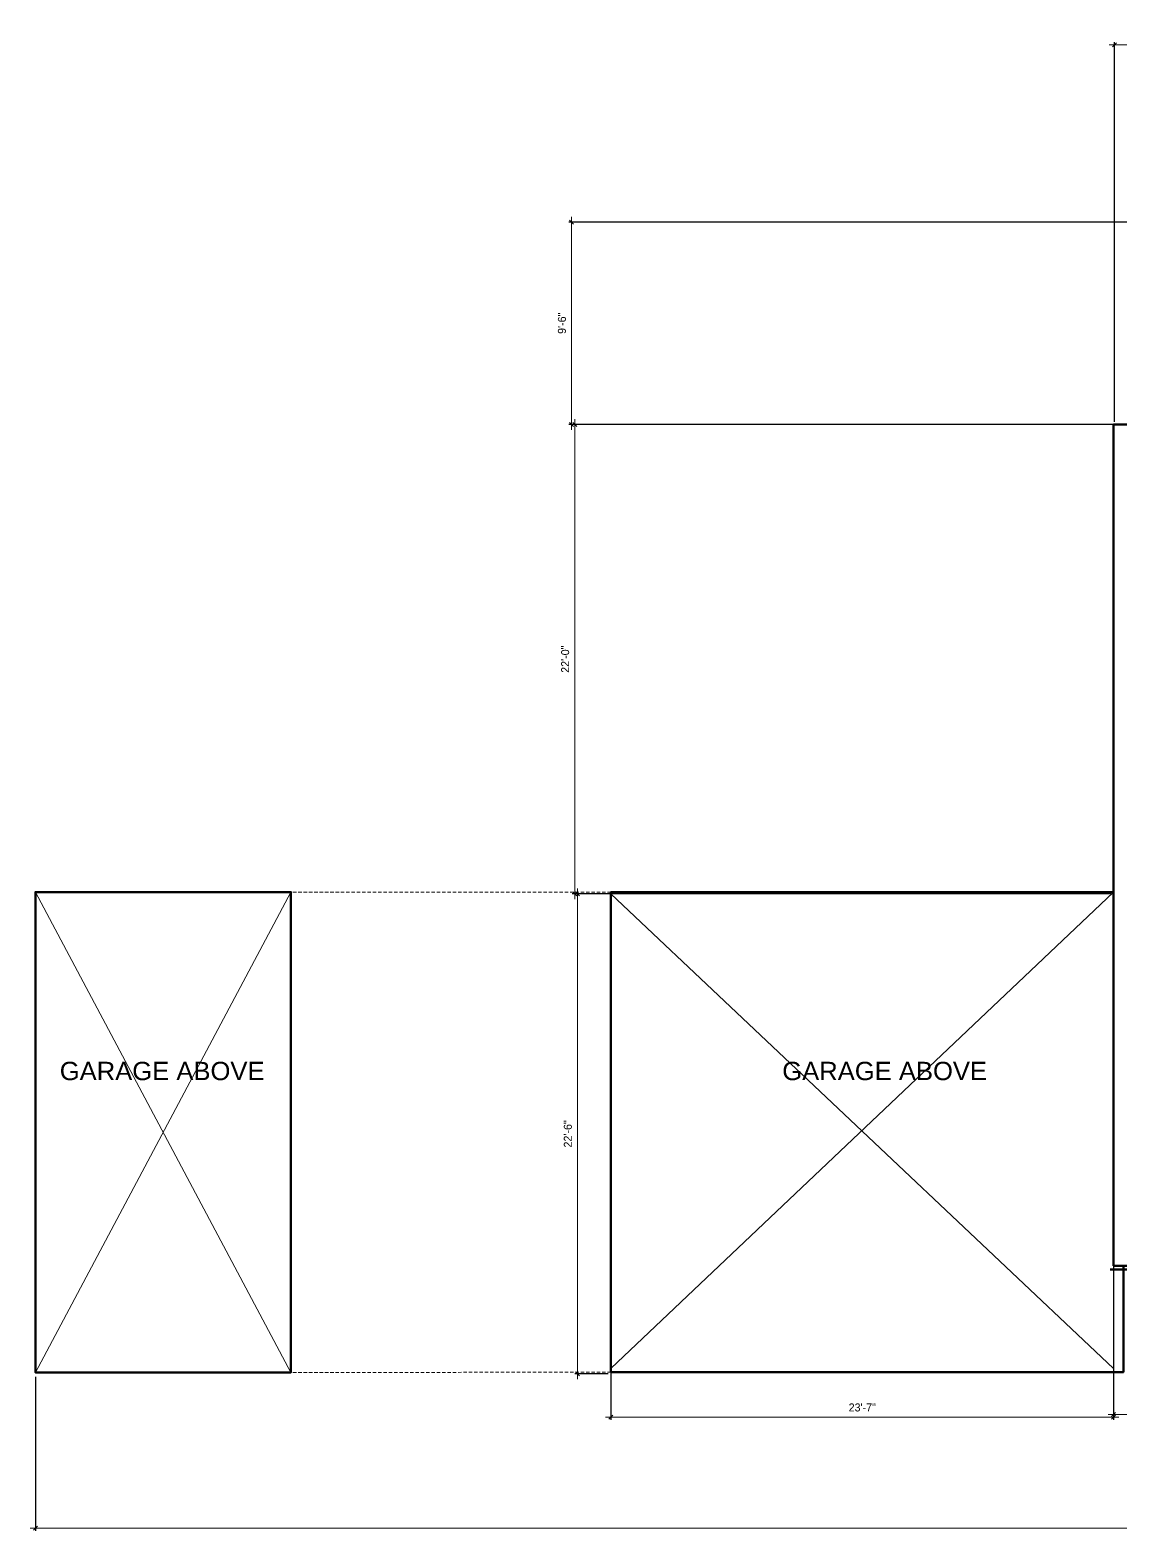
# Model space of a CAD drawing. Extents: x 4834 to 83801, y -13735 to 32221.
# Drawn here: x 9472 to 10086, y -10893 to -10049 of the extents above; entities that cross this region are included whole.
import ezdxf

# ---------------------------------------------------------------- set-up
doc = ezdxf.new("R2010")
doc.units = 0
doc.header["$LTSCALE"] = 8
doc.header["$MEASUREMENT"] = 0
doc.linetypes.add('Hidden (½x)', pattern=[0.1875, 0.125, -0.0625])
doc.layers.get('0').update_dxf_attribs({"lineweight": 9})
doc.layers.get('DefPoints').update_dxf_attribs({"color": 17})
for name, color, linetype, lineweight in [('A-DIM-480', 52, 'Continuous', 18), ('A-LIGHT+', 133, 'Continuous', 9), ('A-WALL', 7, 'Continuous', 40), ('A-Wall-New', 1, 'Continuous', 50), ('Details', 2, 'Continuous', 15), ('DIM', 8, 'Continuous', 5)]:
    doc.layers.add(name, color=color, linetype=linetype, lineweight=lineweight)
doc.layers.add('PDF2_Layer 1', color=7, linetype='Continuous', true_color=0xffffff)
doc.layers.add('PDF3_Text', color=7, linetype='Continuous')
doc.styles.add('PDF Arial', font='arial.ttf')
doc.styles.get("Standard").update_dxf_attribs({"font": 'stylu.ttf'})
doc.dimstyles.new('Forum 24', dxfattribs={"dimscale": 24, "dimtxt": 0.1875, "dimasz": 0.09375, "dimexe": 0.0625, "dimexo": 0.0625, "dimgap": 0.125, "dimtad": 1, "dimdec": 4, "dimrnd": 1, "dimzin": 7, "dimdsep": 46, "dimlunit": 4, "dimtxsty": 'Standard', "dimblk": 'OBLIQUE', "dimblk1": 'DIMTICK', "dimblk2": 'OBLIQUE', "dimcen": -0.0625, "dimdle": 0.125, "dimclrd": 256, "dimclre": 256, "dimclrt": 256, "dimadec": 0, "dimazin": 0, "dimtfac": 1, "dimtdec": 4, "dimtmove": 1, "dimatfit": 3, "dimfxl": 0.0625, "dimtvp": 1.2, "dimfrac": 2, "dimtolj": 1, "dimtzin": 7, "dimlwd": 13, "dimarcsym": 0})

# ---------------------------------------------------------------- blocks, each defined once
blk = doc.blocks.new('_Oblique')
at = {"color": 0, "linetype": 'ByBlock', "lineweight": -2}
blk.add_line((-0.5, -0.5), (0.5, 0.5), dxfattribs=at)
blk = doc.blocks.new('*D2671')
at = {"layer": 'A-DIM-480', "lineweight": -2, "transparency": 16777216}
for p, q in [((10919.55, -10714.08), (10919.55, -10892.72)), ((9474.78, -10806.08), (9474.78, -10892.72))]:
    blk.add_line(p, q, dxfattribs=at)
at = {"layer": 'A-DIM-480', "lineweight": 13, "transparency": 16777216}
blk.add_line((9471.78, -10891.22), (10922.55, -10891.22), dxfattribs=at)
at = {"layer": 'DefPoints', "color": 0, "transparency": 16777216}
for p in [(10919.55, -10712.58), (9474.78, -10804.58), (10919.55, -10891.22)]:
    blk.add_point(p, dxfattribs=at)
at = {"layer": 'A-DIM-480', "lineweight": 13, "transparency": 16777216, "xscale": 2.25, "yscale": 2.25, "zscale": 2.25, "rotation": 180}
blk.add_blockref('_Oblique', (9474.78, -10891.22), dxfattribs=at)
at = {"layer": 'A-DIM-480', "lineweight": 13, "transparency": 16777216, "xscale": 2.25, "yscale": 2.25, "zscale": 2.25}
blk.add_blockref('_Oblique', (10919.55, -10891.22), dxfattribs=at)
at = {"layer": 'A-DIM-480', "transparency": 16777216, "insert": (10197.16, -10885.85), "char_height": 4.5, "attachment_point": 5}
blk.add_mtext('\\A1;120\'-5"', dxfattribs=at)
blk = doc.blocks.new('DIMTICK')
for p, q in [((-1, 0), (1, 0)), ((0, 1), (0, -1))]:
    blk.add_line(p, q)
at = {"const_width": 0.141}
blk.add_lwpolyline([(0.71, 0.71), (-0.71, -0.71)], dxfattribs=at)
blk = doc.blocks.new('*D2675')
at = {"layer": 'A-DIM-480', "lineweight": -2, "transparency": 16777216}
for p, q in [((9798.64, -10746.08), (9798.64, -10830.17)), ((10081.49, -10742.71), (10081.49, -10830.17))]:
    blk.add_line(p, q, dxfattribs=at)
at = {"layer": 'A-DIM-480', "lineweight": 13, "transparency": 16777216}
blk.add_line((10084.49, -10828.67), (9795.64, -10828.67), dxfattribs=at)
at = {"layer": 'DefPoints', "color": 0, "transparency": 16777216}
for p in [(9798.64, -10744.58), (10081.49, -10741.21), (9798.64, -10828.67)]:
    blk.add_point(p, dxfattribs=at)
at = {"layer": 'A-DIM-480', "lineweight": 13, "transparency": 16777216, "xscale": 2.25, "yscale": 2.25, "zscale": 2.25, "rotation": 180}
blk.add_blockref('_Oblique', (9798.64, -10828.67), dxfattribs=at)
at = {"layer": 'A-DIM-480', "lineweight": 13, "transparency": 16777216, "xscale": 2.25, "yscale": 2.25, "zscale": 2.25}
blk.add_blockref('_Oblique', (10081.49, -10828.67), dxfattribs=at)
at = {"layer": 'A-DIM-480', "transparency": 16777216, "insert": (9940.06, -10823.26), "char_height": 4.5, "attachment_point": 5}
blk.add_mtext('\\A1;23\'-7"', dxfattribs=at)
blk = doc.blocks.new('*D2676')
at = {"layer": 'A-DIM-480', "lineweight": -2, "transparency": 16777216}
for p, q in [((9797.14, -10534.34), (9778.25, -10534.34)), ((9797.12, -10804.4), (9778.25, -10804.4))]:
    blk.add_line(p, q, dxfattribs=at)
at = {"layer": 'A-DIM-480', "lineweight": 13, "transparency": 16777216}
blk.add_line((9779.75, -10807.4), (9779.75, -10531.34), dxfattribs=at)
at = {"layer": 'DefPoints', "color": 0, "transparency": 16777216}
for p in [(9779.75, -10534.34), (9798.64, -10534.34), (9798.62, -10804.4)]:
    blk.add_point(p, dxfattribs=at)
at = {"layer": 'A-DIM-480', "lineweight": 13, "transparency": 16777216, "xscale": 2.25, "yscale": 2.25, "zscale": 2.25}
for p, rotation in [((9779.75, -10534.34), 90), ((9779.75, -10804.4), 270)]:
    blk.add_blockref('_Oblique', p, dxfattribs=dict(at, rotation=rotation))
at = {"layer": 'A-DIM-480', "transparency": 16777216, "insert": (9774.41, -10669.37), "char_height": 4.5, "attachment_point": 5, "rotation": 90}
blk.add_mtext('\\A1;22\'-6"', dxfattribs=at)
blk = doc.blocks.new('*D2677')
at = {"layer": 'A-DIM-480', "lineweight": -2, "transparency": 16777216}
for p, q in [((10081.49, -10738.71), (10081.49, -10828.67)), ((10313.47, -10746.08), (10313.47, -10828.67))]:
    blk.add_line(p, q, dxfattribs=at)
at = {"layer": 'A-DIM-480', "lineweight": 13, "transparency": 16777216}
blk.add_line((10078.49, -10827.17), (10316.47, -10827.17), dxfattribs=at)
at = {"layer": 'DefPoints', "color": 0, "transparency": 16777216}
for p in [(10081.49, -10737.21), (10313.47, -10744.58), (10313.47, -10827.17)]:
    blk.add_point(p, dxfattribs=at)
at = {"layer": 'A-DIM-480', "lineweight": 13, "transparency": 16777216, "xscale": 2.25, "yscale": 2.25, "zscale": 2.25, "rotation": 180}
blk.add_blockref('_Oblique', (10081.49, -10827.17), dxfattribs=at)
at = {"layer": 'A-DIM-480', "lineweight": 13, "transparency": 16777216, "xscale": 2.25, "yscale": 2.25, "zscale": 2.25}
blk.add_blockref('_Oblique', (10313.47, -10827.17), dxfattribs=at)
at = {"layer": 'A-DIM-480', "transparency": 16777216, "insert": (10197.48, -10821.82), "char_height": 4.5, "attachment_point": 5}
blk.add_mtext('\\A1;19\'-4"', dxfattribs=at)
blk = doc.blocks.new('*D2683')
at = {"layer": 'A-DIM-480', "lineweight": 13, "transparency": 16777216}
blk.add_line((10186.59, -10056.8), (10079.03, -10056.8), dxfattribs=at)
at = {"layer": 'A-DIM-480', "lineweight": -2, "transparency": 16777216}
for p, q in [((10082.03, -10268.92), (10082.03, -10055.3)), ((10183.59, -10268.91), (10183.59, -10055.3))]:
    blk.add_line(p, q, dxfattribs=at)
at = {"layer": 'DefPoints', "color": 0, "transparency": 16777216}
for p in [(10082.03, -10056.8), (10082.03, -10270.42), (10183.59, -10270.41)]:
    blk.add_point(p, dxfattribs=at)
at = {"layer": 'A-DIM-480', "lineweight": 13, "transparency": 16777216, "xscale": 2.25, "yscale": 2.25, "zscale": 2.25, "rotation": 180}
blk.add_blockref('_Oblique', (10082.03, -10056.8), dxfattribs=at)
at = {"layer": 'A-DIM-480', "lineweight": 13, "transparency": 16777216, "xscale": 2.25, "yscale": 2.25, "zscale": 2.25}
blk.add_blockref('_Oblique', (10183.59, -10056.8), dxfattribs=at)
at = {"layer": 'A-DIM-480', "transparency": 16777216, "insert": (10132.81, -10051.47), "char_height": 4.5, "attachment_point": 5}
blk.add_mtext('\\A1;8\'-6"', dxfattribs=at)
blk = doc.blocks.new('*D2672')
at = {"layer": 'A-DIM-480', "lineweight": -2, "transparency": 16777216}
for p, q in [((10079.99, -10270.43), (9776.75, -10270.43)), ((10079.99, -10534.34), (9776.75, -10534.34))]:
    blk.add_line(p, q, dxfattribs=at)
at = {"layer": 'A-DIM-480', "lineweight": 13, "transparency": 16777216}
blk.add_line((9778.25, -10537.34), (9778.25, -10267.43), dxfattribs=at)
at = {"layer": 'DefPoints', "color": 0, "transparency": 16777216}
for p in [(9778.25, -10270.43), (10081.49, -10270.43), (10081.49, -10534.34)]:
    blk.add_point(p, dxfattribs=at)
at = {"layer": 'A-DIM-480', "lineweight": 13, "transparency": 16777216, "xscale": 2.25, "yscale": 2.25, "zscale": 2.25}
for p, rotation in [((9778.25, -10270.43), 90), ((9778.25, -10534.34), 270)]:
    blk.add_blockref('_Oblique', p, dxfattribs=dict(at, rotation=rotation))
at = {"layer": 'A-DIM-480', "transparency": 16777216, "insert": (9772.92, -10402.39), "char_height": 4.5, "attachment_point": 5, "rotation": 90}
blk.add_mtext('\\A1;22\'-0"', dxfattribs=at)
blk = doc.blocks.new('*D2673')
at = {"layer": 'A-DIM-480', "lineweight": 13, "transparency": 16777216}
blk.add_line((9776.43, -10273.41), (9776.43, -10153.5), dxfattribs=at)
at = {"layer": 'A-DIM-480', "lineweight": -2, "transparency": 16777216}
for p, q in [((10182.09, -10156.5), (9774.93, -10156.5)), ((10182.09, -10270.41), (9774.93, -10270.41))]:
    blk.add_line(p, q, dxfattribs=at)
at = {"layer": 'DefPoints', "color": 0, "transparency": 16777216}
for p in [(9776.43, -10156.5), (10183.59, -10156.5), (10183.59, -10270.41)]:
    blk.add_point(p, dxfattribs=at)
at = {"layer": 'A-DIM-480', "lineweight": 13, "transparency": 16777216, "xscale": 2.25, "yscale": 2.25, "zscale": 2.25}
for p, rotation in [((9776.43, -10156.5), 90), ((9776.43, -10270.41), 270)]:
    blk.add_blockref('_Oblique', p, dxfattribs=dict(at, rotation=rotation))
at = {"layer": 'A-DIM-480', "transparency": 16777216, "insert": (9771.1, -10213.45), "char_height": 4.5, "attachment_point": 5, "rotation": 90}
blk.add_mtext('\\A1;9\'-6"', dxfattribs=at)

msp = doc.modelspace()

# ---------------------------------------------------------------- linework, layer by layer
at = {"layer": 'A-LIGHT+'}
for points in [[(9618.61919, -10803.57718), (9474.77852, -10533.34445)], [(9474.77852, -10803.57718), (9618.61919, -10533.34445)], [(9798.63917, -10801.40239), (10081.48946, -10533.34445)], [(9798.64055, -10534.34445), (10081.48946, -10801.40385)]]:
    msp.add_lwpolyline(points, dxfattribs=at)
at = {"layer": 'A-WALL'}
msp.add_line((9864.14426, -10803.40385), (9798.61919, -10803.40385), dxfattribs=at)
at = {"layer": 'A-Wall-New'}
for points in [[(10183.59034, -10254.07725), (10183.59034, -10270.40518), (10081.48946, -10270.42839), (10081.48946, -10743.57718), (10313.46946, -10743.57718), (10313.46946, -10711.57718), (10493.46946, -10711.57718), (10493.46946, -10743.57718), (10723.54875, -10743.57718), (10723.54948, -10711.57718), (10919.54946, -10711.57718), (10919.54946, -10156.49785), (10723.54946, -10156.49785), (10723.54946, -10096.49785), (10465.1504, -10096.49785), (10465.1504, -10156.49785), (10183.59034, -10156.49785), (10183.59034, -10182.07725)], [(9600.35723, -10533.34445), (9618.61919, -10533.34445), (9618.61919, -10803.57718), (9474.77852, -10803.57718), (9474.77852, -10533.34445), (9600.35723, -10533.34445)], [(9600.35723, -10533.34445), (9618.61919, -10533.34445), (9618.61919, -10803.57718), (9474.77852, -10803.57718), (9474.77852, -10533.34445), (9600.35723, -10533.34445)], [(10086.98946, -10743.57718), (10086.98946, -10803.38385), (9798.63916, -10803.38385), (9798.64055, -10533.34445), (10081.48946, -10533.34445)], [(10079.48946, -10745.57718), (10315.46946, -10745.57718), (10315.46946, -10713.57718), (10491.46946, -10713.57718), (10491.46946, -10745.57718), (10725.5487, -10745.57718), (10725.54944, -10713.57718), (10921.54946, -10713.57718)]]:
    msp.add_lwpolyline(points, dxfattribs=at)
at = {"layer": 'Details', "linetype": 'Hidden (½x)', "ltscale": 2}
for p, q in [((9798.64055, -10533.34445), (9618.61919, -10533.34445)), ((9798.63947, -10803.40385), (9618.61919, -10803.57718))]:
    msp.add_line(p, q, dxfattribs=at)
at = {"layer": 'DIM'}
msp.add_line((10081.48946, -10743.57718), (10081.48946, -10801.40385), dxfattribs=at)
at = {"layer": 'PDF2_Layer 1', "lineweight": 0}
msp.add_lwpolyline([(10082.03107, -10270.42451), (10081.48946, -10270.42451), (10081.48946, -10272.80451)], dxfattribs=at)

# ---------------------------------------------------------------- texts
at = {"layer": 'PDF3_Text', "lineweight": 0, "char_height": 10.3078125, "attachment_point": 7, "style": 'PDF Arial'}
for insert in [(9488.51615, -10639.29878), (9895.05764, -10639.29878)]:
    msp.add_mtext('GARAGE ABOVE', dxfattribs=dict(at, insert=insert))

# ---------------------------------------------------------------- dimensions: what is measured, and where the dimension line sits
at = {"layer": 'A-DIM-480'}
for base, p1, p2, picture, middle in [((10082.03107, -10056.80448), (10183.59034, -10270.40518), (10082.03107, -10270.42451), '*D2683', (10132.8107, -10051.47048)), ((10919.54946, -10891.21577), (9474.77852, -10804.57718), (10919.54946, -10712.57718), '*D2671', (10197.16399, -10885.85212)), ((10313.46946, -10827.16686), (10081.48946, -10737.20684), (10313.46946, -10744.57718), '*D2677', (10197.47946, -10821.81638)), ((9798.63947, -10828.66686), (10081.48946, -10741.21064), (9798.63947, -10744.57568), '*D2675', (9940.06447, -10823.25544))]:
    dim = msp.add_linear_dim(base=base, p1=p1, p2=p2, dimstyle='Forum 24', dxfattribs=at)
    dim.commit()
    dim.dimension.update_dxf_attribs({"geometry": picture, "text_midpoint": middle})
for base, p1, p2, picture, middle in [((9776.43405, -10156.49785), (10183.59034, -10270.40518), (10183.59034, -10156.49785), '*D2673', (9771.10005, -10213.45151)), ((9778.24593, -10270.42839), (10081.48946, -10534.34445), (10081.48946, -10270.42839), '*D2672', (9772.91522, -10402.38642)), ((9779.74593, -10534.34445), (9798.61919, -10804.40385), (9798.64055, -10534.34445), '*D2676', (9774.41192, -10669.37415))]:
    dim = msp.add_linear_dim(base=base, p1=p1, p2=p2, angle=90, dimstyle='Forum 24', dxfattribs=at)
    dim.commit()
    dim.dimension.update_dxf_attribs({"geometry": picture, "text_midpoint": middle})

doc.saveas('drawing.dxf')
